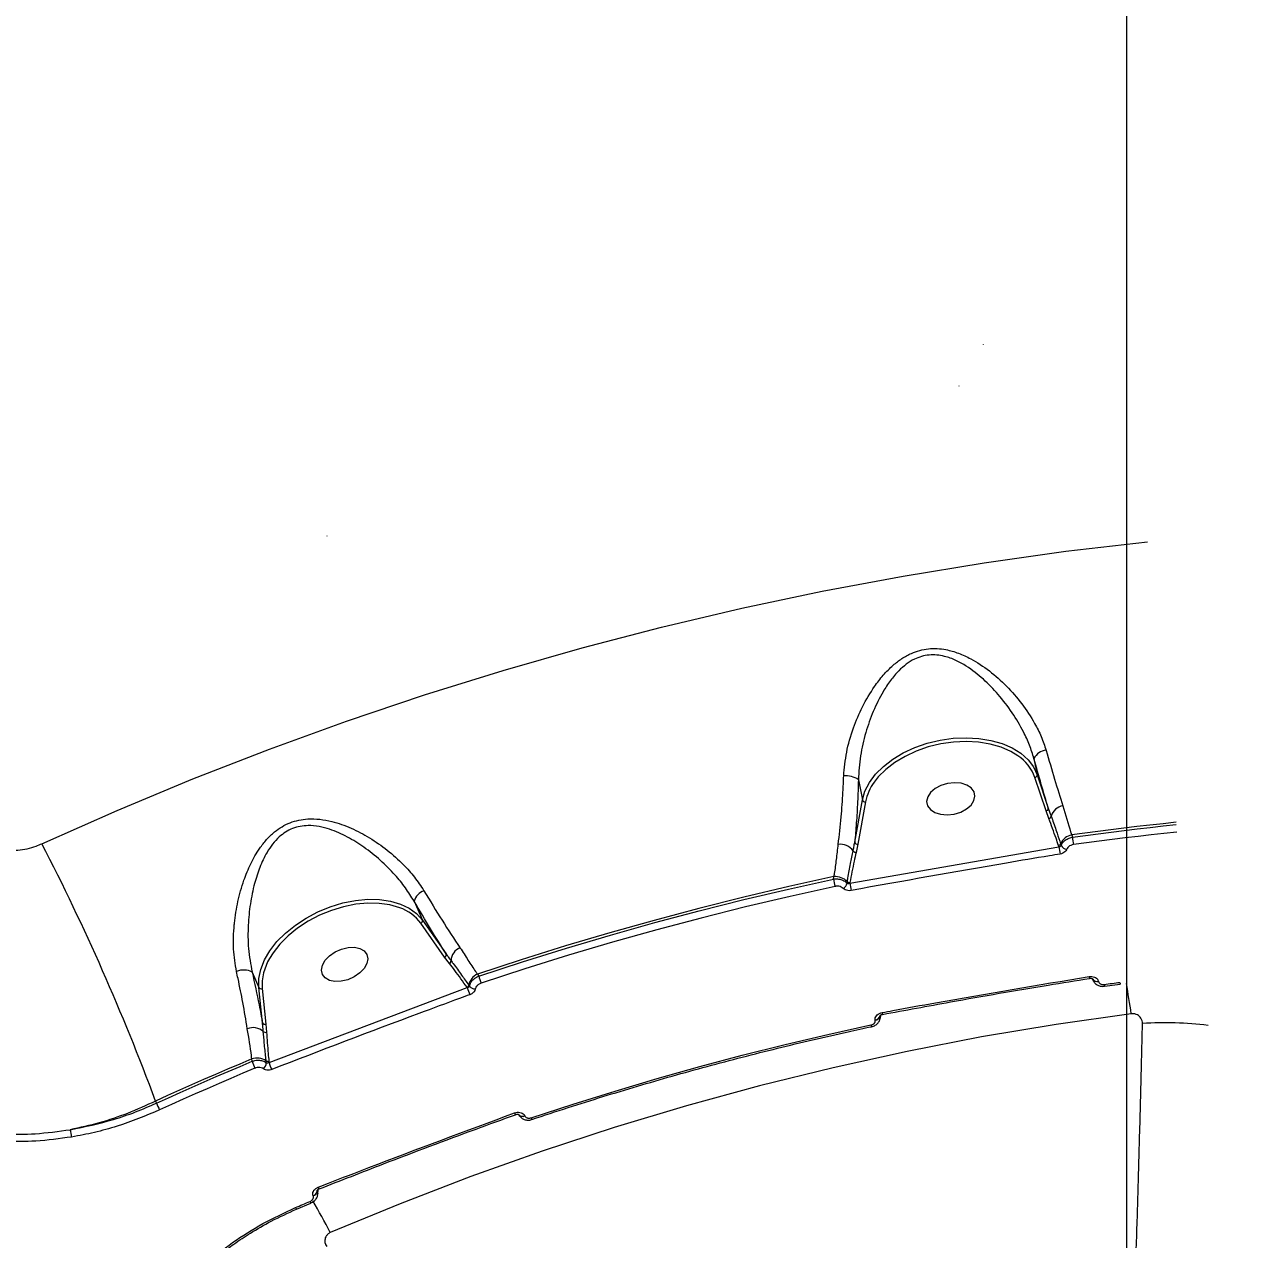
# Model space of a CAD drawing. Header units: millimetres. Extents: x -7151 to 6134, y -5040 to 5562.
# Drawn here: x -1173.9 to -948.5, y 118.3 to 341.8 of the extents above; entities that cross this region are included whole.
import ezdxf

# ---------------------------------------------------------------- set-up
doc = ezdxf.new("R2010")
doc.units = ezdxf.units.MM
for name, color, linetype in [('DIKOM_ОБЪЕКТ', 7, 'Continuous'), ('DIKOM_РАЗМЕР_ЗОНА', 7, 'Continuous'), ('DIKOM_РАЗМЕР_ОБЪЕКТА', 7, 'Continuous')]:
    doc.layers.add(name, color=color, linetype=linetype)
doc.styles.add('style1', font='arial.ttf', dxfattribs={"width": 0.8})
doc.dimstyles.new('1-50', dxfattribs={"dimtxt": 300, "dimasz": 200, "dimexe": 100, "dimexo": 0, "dimgap": 100, "dimtad": 1, "dimtxsty": 'style1', "dimcen": 200, "dimclrd": 7, "dimclre": 7, "dimclrt": 7, "dimadec": 1, "dimazin": 2, "dimtfac": 1, "dimtmove": 0, "dimatfit": 2, "dimfxl": 0, "dimlwd": 25, "dimlwe": 18, "dimarcsym": 0})

# ---------------------------------------------------------------- blocks, each defined once
blk = doc.blocks.new('*D0')
at = {"layer": 'Defpoints', "color": 0, "transparency": 16777216}
for p in [(4133.55, 168.74), (-4567.47, -1241.13), (4133.55, -4153.12)]:
    blk.add_point(p, dxfattribs=at)
at = {"layer": 'DIKOM_РАЗМЕР_ОБЪЕКТА', "color": 7, "lineweight": 18, "transparency": 16777216}
for p, q in [((4133.55, 168.74), (4133.55, -4253.12)), ((-4567.47, -1241.13), (-4567.47, -4253.12))]:
    blk.add_line(p, q, dxfattribs=at)
at = {"layer": 'DIKOM_РАЗМЕР_ОБЪЕКТА', "color": 7, "lineweight": 25, "transparency": 16777216}
blk.add_line((-4367.47, -4153.12), (3933.55, -4153.12), dxfattribs=at)
at = {"layer": 'DIKOM_РАЗМЕР_ОБЪЕКТА', "color": 7, "transparency": 16777216}
for points in [[(-4367.47, -4119.79), (-4367.47, -4186.45), (-4567.47, -4153.12)], [(3933.55, -4119.79), (3933.55, -4186.45), (4133.55, -4153.12)]]:
    blk.add_solid(points, dxfattribs=at)
at = {"layer": 'DIKOM_РАЗМЕР_ОБЪЕКТА', "color": 7, "transparency": 16777216, "insert": (150.61, -3899.95), "char_height": 300, "attachment_point": 5, "style": 'style1'}
blk.add_mtext('8700', dxfattribs=at)
blk = doc.blocks.new('*D3')
at = {"layer": 'Defpoints', "color": 0, "transparency": 16777216}
for p in [(6133.55, 253.24), (-5802.46, -2467.19), (6133.55, -4939.78)]:
    blk.add_point(p, dxfattribs=at)
at = {"layer": 'DIKOM_РАЗМЕР_ЗОНА', "color": 7, "lineweight": 18, "transparency": 16777216}
for p, q in [((6133.55, 253.24), (6133.55, -5039.78)), ((-5802.46, -2467.19), (-5802.46, -5039.78))]:
    blk.add_line(p, q, dxfattribs=at)
at = {"layer": 'DIKOM_РАЗМЕР_ЗОНА', "color": 7, "lineweight": 25, "transparency": 16777216}
blk.add_line((-5602.46, -4939.78), (5933.55, -4939.78), dxfattribs=at)
at = {"layer": 'DIKOM_РАЗМЕР_ЗОНА', "color": 7, "transparency": 16777216}
for points in [[(-5602.46, -4906.44), (-5602.46, -4973.11), (-5802.46, -4939.78)], [(5933.55, -4906.44), (5933.55, -4973.11), (6133.55, -4939.78)]]:
    blk.add_solid(points, dxfattribs=at)
at = {"layer": 'DIKOM_РАЗМЕР_ЗОНА', "color": 7, "transparency": 16777216, "insert": (186.61, -4686.61), "char_height": 300, "attachment_point": 5, "style": 'style1'}
blk.add_mtext('11950', dxfattribs=at)

msp = doc.modelspace()

# ---------------------------------------------------------------- linework, layer by layer
at = {"layer": 'DIKOM_ОБЪЕКТ', "color": 7, "linetype": 'Continuous', "lineweight": 15}
for p, q in [((-971.095, 953.243), (-971.095, -846.757)), ((-997.377, 282.831), (-997.391, 282.913)), ((-1001.961, 275.328), (-1001.947, 275.245)), ((-1118.248, 247.74), (-1118.234, 247.657)), ((-988.126, 206.751), (-987.53, 203.77)), ((-985.893, 197.109), (-987.939, 203.271)), ((-987.53, 203.77), (-985.484, 197.609)), ((-1020.432, 202.858), (-1019.689, 199.139)), ((-1021.103, 191.343), (-1019.689, 199.139)), ((-1019.123, 198.78), (-1020.538, 190.984)), ((-985.381, 195.708), (-985.893, 197.109)), ((-981.178, 192.689), (-981.043, 192.281)), ((-1022.008, 183.832), (-983.531, 190.534)), ((-1020.538, 190.984), (-1020.853, 189.481)), ((-983.531, 190.534), (-983.606, 190.757)), ((-983.214, 191.077), (-983.109, 190.762)), ((-1025.005, 184.571), (-1024.927, 185.019)), ((-1021.993, 183.915), (-1022.008, 183.832)), ((-1102.196, 180.527), (-1100.663, 177.024)), ((-1096.57, 170.219), (-1100.946, 176.434)), ((-1100.663, 177.024), (-1096.287, 170.809)), ((-1095.688, 169.042), (-1096.57, 170.219)), ((-1131.994, 167.458), (-1130.766, 164.651)), ((-1090.542, 167.099), (-1090.292, 166.741)), ((-1130.086, 158.116), (-1130.766, 164.651)), ((-1128.886, 150.835), (-1092.403, 164.606)), ((-1092.403, 164.606), (-1092.449, 164.673)), ((-1092.145, 165.073), (-1091.996, 164.862)), ((-977.897, 166.317), (-977.896, 166.316)), ((-977.296, 166.177), (-977.314, 166.228)), ((-977.296, 166.177), (-977.31, 166.21)), ((-977.292, 166.157), (-977.296, 166.177)), ((-976.266, 165.783), (-976.262, 165.763)), ((-975.124, 164.868), (-972.241, 165.249)), ((-1130.136, 164.435), (-1129.456, 157.901)), ((-1129.456, 157.901), (-1129.342, 156.391)), ((-1017.333, 158.631), (-1017.337, 158.651)), ((-1016.455, 159.442), (-1016.463, 159.376)), ((-1016.463, 159.376), (-1016.459, 159.356)), ((-1016.459, 159.356), (-1016.44, 159.44)), ((-1016.453, 158.811), (-1016.33, 159.423)), ((-1015.997, 159.701), (-1015.996, 159.7)), ((-1018.021, 157.42), (-1018.02, 157.42)), ((-1132.007, 151.051), (-1132.053, 151.484)), ((-1128.911, 151.072), (-1128.886, 150.835)), ((-1149.746, 143.737), (-1149.577, 143.357)), ((-1083.546, 141.252), (-1083.543, 141.253)), ((-1082.979, 141.293), (-1082.764, 140.966)), ((-1082.901, 141.231), (-1082.921, 141.263)), ((-1082.901, 141.231), (-1082.915, 141.254)), ((-1082.893, 141.212), (-1082.901, 141.231)), ((-1081.837, 141.035), (-1081.829, 141.017)), ((-1080.501, 140.356), (-1080.499, 140.356)), ((-1120.763, 126.298), (-1120.772, 126.317)), ((-1120.034, 127.292), (-1120.031, 127.195)), ((-1120.031, 127.195), (-1120.022, 127.176)), ((-1120.022, 127.176), (-1120.012, 127.285)), ((-1119.903, 126.54), (-1119.842, 127.502)), ((-1119.664, 127.598), (-1119.662, 127.598)), ((-1123.833, 123.848), (-1121.162, 124.984))]:
    msp.add_line(p, q, dxfattribs=at)
at = {"layer": 'DIKOM_ОБЪЕКТ', "color": 7, "linetype": 'Continuous', "lineweight": 15, "flags": 128}
for points in [[(-1170.667, 191.086), (-1156.855, 197.207), (-1142.901, 203.008), (-1128.813, 208.485), (-1114.598, 213.636), (-1100.264, 218.457), (-1085.82, 222.946), (-1071.273, 227.1), (-1056.631, 230.918), (-1041.903, 234.396), (-1027.095, 237.534), (-1012.217, 240.329), (-997.276, 242.78), (-982.282, 244.885), (-967.241, 246.644)], [(-1019.689, 199.139), (-1019.222, 200.745), (-1018.41, 202.329), (-1017.272, 203.856), (-1015.831, 205.292), (-1014.121, 206.607), (-1012.178, 207.771), (-1010.046, 208.759), (-1007.769, 209.548), (-1005.399, 210.123), (-1002.987, 210.471), (-1000.587, 210.583), (-998.25, 210.457), (-996.028, 210.096), (-993.97, 209.509), (-992.12, 208.707), (-990.519, 207.708), (-989.203, 206.535), (-988.199, 205.212), (-987.53, 203.77)], [(-991.078, 207.264), (-992.389, 208.058), (-994.183, 208.836), (-996.179, 209.406), (-998.334, 209.755), (-1000.6, 209.877), (-1002.928, 209.769), (-1005.266, 209.432), (-1007.564, 208.874), (-1009.772, 208.108), (-1011.84, 207.15), (-1013.724, 206.022), (-1015.383, 204.747), (-1016.779, 203.354), (-1017.52, 202.415)], [(-1002.817, 196.532), (-1001.6, 196.901), (-1000.53, 197.469), (-999.694, 198.19), (-999.161, 199.004), (-998.972, 199.846), (-999.144, 200.649), (-999.662, 201.346), (-1000.485, 201.881), (-1001.545, 202.212), (-1002.758, 202.31), (-1004.024, 202.169), (-1005.241, 201.8), (-1006.311, 201.232), (-1007.147, 200.512), (-1007.681, 199.697), (-1007.869, 198.855), (-1007.698, 198.053), (-1007.179, 197.355), (-1006.357, 196.82), (-1005.296, 196.49), (-1004.083, 196.391), (-1002.817, 196.532)], [(-961.961, 195.023), (-964.367, 194.765), (-966.772, 194.497), (-969.176, 194.22), (-971.579, 193.933), (-973.98, 193.637), (-976.381, 193.33), (-978.78, 193.015), (-981.178, 192.689)], [(-981.043, 192.281), (-978.662, 192.603), (-976.279, 192.917), (-973.895, 193.221), (-971.51, 193.515), (-969.124, 193.8), (-966.736, 194.075), (-964.348, 194.341), (-961.958, 194.598)], [(-961.817, 193.228), (-964.201, 192.972), (-966.584, 192.707), (-968.966, 192.432), (-971.347, 192.148), (-973.727, 191.854), (-976.106, 191.551), (-978.483, 191.238), (-980.859, 190.916)], [(-1024.927, 185.019), (-1033.237, 183.185), (-1041.519, 181.233), (-1049.772, 179.165), (-1057.994, 176.982), (-1066.184, 174.683), (-1074.339, 172.269), (-1082.459, 169.741), (-1090.542, 167.099)], [(-1090.292, 166.741), (-1082.249, 169.368), (-1074.17, 171.882), (-1066.055, 174.283), (-1057.906, 176.57), (-1049.725, 178.743), (-1041.513, 180.801), (-1033.273, 182.744), (-1025.005, 184.571)], [(-1024.723, 183.224), (-1032.972, 181.4), (-1041.194, 179.462), (-1049.388, 177.408), (-1057.55, 175.24), (-1065.681, 172.958), (-1073.778, 170.563), (-1081.839, 168.054), (-1089.864, 165.433)], [(-1130.766, 164.651), (-1130.759, 166.278), (-1130.409, 167.97), (-1129.725, 169.69), (-1128.72, 171.4), (-1127.418, 173.062), (-1125.847, 174.641), (-1124.041, 176.102), (-1122.039, 177.413), (-1119.886, 178.544), (-1117.629, 179.472), (-1115.316, 180.176), (-1112.999, 180.641), (-1110.729, 180.855), (-1108.555, 180.816), (-1106.525, 180.523), (-1104.683, 179.983), (-1103.069, 179.208), (-1101.719, 178.214), (-1100.663, 177.024)], [(-1104.838, 179.3), (-1104.844, 179.303), (-1106.63, 179.826), (-1108.599, 180.11), (-1110.707, 180.149), (-1112.909, 179.94), (-1115.155, 179.49), (-1117.397, 178.808), (-1119.586, 177.908), (-1121.674, 176.81), (-1123.615, 175.54), (-1125.367, 174.123), (-1126.89, 172.592), (-1128.153, 170.979), (-1128.789, 169.961)], [(-1114.362, 166.068), (-1115.579, 165.772), (-1116.747, 165.729), (-1117.77, 165.942), (-1118.567, 166.393), (-1119.071, 167.046), (-1119.243, 167.848), (-1119.068, 168.735), (-1118.561, 169.633), (-1117.762, 170.471), (-1116.737, 171.181), (-1115.568, 171.705), (-1114.351, 172.001), (-1113.183, 172.044), (-1112.159, 171.831), (-1111.363, 171.38), (-1110.859, 170.727), (-1110.687, 169.925), (-1110.862, 169.039), (-1111.369, 168.14), (-1112.168, 167.302), (-1113.193, 166.592), (-1114.362, 166.068)], [(-975.185, 165.191), (-974.825, 165.239), (-974.464, 165.287), (-974.103, 165.335), (-973.742, 165.383), (-973.382, 165.431), (-973.021, 165.478), (-972.66, 165.525), (-972.299, 165.572)], [(-972.239, 165.251), (-972.24, 165.249), (-972.241, 165.249)], [(-970.207, 159.803), (-984.015, 157.838), (-997.769, 155.528), (-1011.458, 152.875), (-1025.074, 149.88), (-1038.608, 146.546), (-1052.053, 142.874), (-1065.398, 138.867), (-1078.635, 134.528), (-1091.757, 129.859), (-1104.753, 124.863), (-1117.617, 119.544)], [(-1080.644, 140.659), (-1072.942, 143.178), (-1065.205, 145.589), (-1057.433, 147.89), (-1049.628, 150.082), (-1041.793, 152.162), (-1033.927, 154.132), (-1026.034, 155.99), (-1018.115, 157.736)], [(-1132.053, 151.484), (-1134.279, 150.546), (-1136.5, 149.6), (-1138.718, 148.645), (-1140.932, 147.681), (-1143.141, 146.708), (-1145.347, 145.727), (-1147.548, 144.736), (-1149.746, 143.737)], [(-1149.577, 143.357), (-1147.395, 144.349), (-1145.209, 145.332), (-1143.018, 146.307), (-1140.824, 147.273), (-1138.625, 148.231), (-1136.423, 149.18), (-1134.217, 150.12), (-1132.007, 151.051)], [(-1131.486, 149.778), (-1133.691, 148.849), (-1135.892, 147.911), (-1138.09, 146.965), (-1140.283, 146.009), (-1142.473, 145.045), (-1144.658, 144.073), (-1146.84, 143.091), (-1149.017, 142.101)], [(-1124.013, 124.137), (-1123.68, 124.28), (-1123.346, 124.423), (-1123.012, 124.565), (-1122.678, 124.707), (-1122.343, 124.849), (-1122.009, 124.991), (-1121.675, 125.133), (-1121.34, 125.274)]]:
    msp.add_lwpolyline(points, dxfattribs=at)
at = {"layer": 'DIKOM_ОБЪЕКТ', "color": 7, "linetype": 'Continuous', "lineweight": 15}
for centre, radius, start, end in [((-985.68, 205.537), 2.731, 94.4744, 153.61324), ((-995.677, 200.418), 8.247, 20.23973, 56.11073), ((-1022.663, 199.742), 3.832, 54.39118, 96.9955), ((-988.01, 203.746), 0.48, 278.5245, 2.88384), ((-1010.005, 196.93), 9.304, 143.87621, 168.52894), ((-1019.18, 199.317), 0.54, 199.24822, 276.01929), ((-985.964, 197.585), 0.48, 278.51688, 2.85867), ((-985.487, 196.218), 0.521, 281.72302, 352.80591), ((-982.422, 195.42), 2.652, 98.29965, 163.95555), ((-980.649, 189.93), 2.809, 100.84776, 155.91161), ((-947.785, 196.072), 33.474, 186.50313, 188.86021), ((-1562.786, -10.466), 440.886, 20.4725, 27.20355), ((-1023.842, 187.865), 3.11, 38.18135, 95.38623), ((-1020.883, 190.062), 0.582, 208.09191, 273.00688), ((-1020.594, 191.52), 0.539, 199.22053, 276.02515), ((-983.725, 191.303), 0.558, 282.29324, 336.18254), ((-963.911, 192.962), 19.77, 187.05503, 191.05535), ((-981.92, 191.356), 1.329, 206.53518, 261.81022), ((-1024.686, 181.911), 3.118, 44.65004, 94.42917), ((-1003.333, 188.404), 22.009, 190.03053, 193.61493), ((-1024.019, 184.168), 1.539, 301.37523, 347.58705), ((-1022.024, 184.536), 0.621, 224.27837, 272.82749), ((-976.131, 191.503), 46.514, 189.49227, 191.19203), ((-1099.337, 179.647), 2.99, 110.83666, 162.88806), ((-1107.57, 171.516), 8.25, 36.59065, 70.65745), ((-1101.143, 176.891), 0.498, 293.29955, 15.52866), ((-1092.635, 169.422), 2.761, 113.68201, 176.73249), ((-1120.587, 165.033), 9.568, 149.00105, 183.58447), ((-1096.766, 170.676), 0.498, 293.2506, 15.54054), ((-1095.927, 169.524), 0.538, 296.36197, 5.87697), ((-1133.55, 164.511), 3.333, 62.17233, 113.28585), ((-1089.303, 164.472), 2.905, 115.2465, 168.06587), ((-1130.321, 164.923), 0.522, 211.4893, 290.68278), ((-1092.711, 165.188), 0.578, 296.88943, 348.47384), ((-1081.898, 167.62), 10.929, 196.0069, 203.23977), ((-1090.943, 165.723), 1.361, 219.28526, 270.74357), ((-1076.186, 170.631), 14.632, 195.41797, 200.80748), ((-976.88, 166.753), 1.107, 185.88566, 203.19832), ((-976.515, 166.674), 0.925, 212.4722, 285.65924), ((-976.512, 166.654), 0.925, 212.46811, 285.65827), ((-973.046, 165.427), 2.152, 186.31345, 195.05252), ((-969.762, 165.867), 2.555, 186.62496, 193.98334), ((-1378.481, 96.555), 413.144, 8.80603, 9.58921), ((-1129.641, 158.389), 0.522, 211.53013, 290.65526), ((-1017.425, 159.646), 0.999, 275.0382, 344.3032), ((-1017.42, 159.626), 0.998, 275.03079, 344.32945), ((-1013.224, 160.486), 2.882, 189.19267, 195.80871), ((-963.965, 92.285), 65.847, 83.1256, 93.6421), ((-1131.837, 154.28), 2.967, 50.22868, 110.70114), ((-1129.513, 156.928), 0.563, 220.70659, 287.679), ((-1016.664, 157.995), 1.474, 190.1336, 202.9737), ((-1131.081, 148.644), 3.001, 56.45824, 108.90301), ((-1120.656, 154.954), 12.004, 198.97792, 205.54517), ((-1129.09, 151.643), 0.598, 236.23233, 287.47454), ((-1130.908, 150.826), 1.52, 310.58327, 359.44233), ((-1113.649, 155.914), 16.061, 198.43358, 203.35273), ((-1139.099, 147.278), 11.188, 200.5187, 207.56342), ((-1083.04, 141.731), 0.697, 194.96879, 223.4377), ((-1082.242, 141.825), 0.888, 222.03257, 297.14378), ((-1082.234, 141.806), 0.887, 222.01979, 297.15112), ((-1079.642, 140.947), 1.042, 196.05762, 214.54229), ((-1171.254, 136.676), 6.059, 4.18253, 17.23142), ((-1121.064, 127.315), 1.04, 286.31805, 353.3576), ((-1121.056, 127.297), 1.04, 286.31983, 353.3587), ((-1118.834, 128.216), 1.035, 197.71464, 216.6882), ((-1120.597, 125.53), 0.786, 198.97882, 223.99965), ((-1238.86, 56.753), 136.538, 27.37928, 30.17045)]:
    msp.add_arc(centre, radius, start, end, dxfattribs=at)
for points, knots in [([(-1140.851, 23.458), (-1142.387, 25.374), (-1146.527, 30.535), (-1153.685, 39.741), (-1162.414, 51.275), (-1171.679, 63.833), (-1181.463, 77.395), (-1191.744, 91.944), (-1202.296, 107.157), (-1213.077, 122.967), (-1224.039, 139.295), (-1235.362, 156.406), (-1247.022, 174.274), (-1258.983, 192.855), (-1270.985, 211.738), (-1282.983, 230.852), (-1294.938, 250.122), (-1307.044, 269.861), (-1319.264, 290.02), (-1331.558, 310.537), (-1343.513, 330.722), (-1355.096, 350.502), (-1366.285, 369.821), (-1377.403, 389.233), (-1388.41, 408.677), (-1399.266, 428.092), (-1409.88, 447.312), (-1420.213, 466.273), (-1430.232, 484.917), (-1439.965, 503.298), (-1449.364, 521.34), (-1458.389, 538.97), (-1466.841, 555.801), (-1474.703, 571.793), (-1481.975, 586.928), (-1488.774, 601.449), (-1495.058, 615.285), (-1500.778, 628.347), (-1505.556, 639.703), (-1508.188, 646.339), (-1509.353, 649.274)], [0, 0, 0, 0, 0.0156514, 0.0421673, 0.0687038, 0.0952198, 0.1225059, 0.1498143, 0.1771006, 0.2036164, 0.2301527, 0.2566689, 0.2839551, 0.3112633, 0.3385495, 0.3650656, 0.391602, 0.4181179, 0.4454042, 0.4727126, 0.4999987, 0.52556, 0.5511395, 0.5767008, 0.6029495, 0.6292179, 0.6554665, 0.6819828, 0.7085191, 0.7350351, 0.7623214, 0.7896298, 0.8169162, 0.8434321, 0.8699688, 0.8964848, 0.9237707, 0.9510796, 0.9783656, 1, 1, 1, 1]), ([(-1023.13, 203.546), (-1022.996, 204.995), (-1022.724, 207.95), (-1021.457, 212.263), (-1019.726, 216.345), (-1017.831, 219.577), (-1015.886, 222.106), (-1014.202, 223.825), (-1012.45, 225.177), (-1010.339, 226.354), (-1007.561, 227.115), (-1004.563, 226.933), (-1001.962, 226.17), (-999.241, 224.911), (-996.238, 222.911), (-993.096, 220.101), (-990.272, 216.851), (-988.189, 213.685), (-986.727, 210.783), (-986.172, 209.105), (-985.893, 208.259)], [0, 0, 0, 0, 0.0741132, 0.151036, 0.2205986, 0.2917265, 0.3343333, 0.3775455, 0.4100561, 0.4432599, 0.4962498, 0.5490829, 0.5885349, 0.628978, 0.6961122, 0.765006, 0.8354331, 0.9076268, 0.9534361, 1, 1, 1, 1]), ([(-988.126, 206.751), (-988.381, 207.571), (-988.895, 209.225), (-990.208, 212.072), (-992.085, 215.25), (-994.583, 218.508), (-997.397, 221.41), (-1000.037, 223.487), (-1002.482, 224.853), (-1004.757, 225.698), (-1007.428, 225.974), (-1009.859, 225.261), (-1011.663, 224.125), (-1013.154, 222.804), (-1014.58, 221.105), (-1016.199, 218.626), (-1017.768, 215.434), (-1019.156, 211.468), (-1020.166, 207.222), (-1020.342, 204.326), (-1020.432, 202.858)], [0, 0, 0, 0, 0.04687852, 0.09448952, 0.16678866, 0.24076921, 0.30868297, 0.37802368, 0.41634437, 0.45554544, 0.50491572, 0.55403133, 0.58490907, 0.61673816, 0.65891182, 0.70180154, 0.77271284, 0.84507581, 0.92141056, 1, 1, 1, 1]), ([(-985.893, 208.259), (-985.368, 206.46), (-984.306, 202.821), (-983.309, 199.649), (-982.805, 198.044)], [0, 0, 0, 0, 0.4942457, 1, 1, 1, 1]), ([(-985.484, 197.609), (-985.91, 199.039), (-986.768, 201.923), (-987.671, 205.133), (-988.126, 206.751)], [0, 0, 0, 0, 0.4960539, 1, 1, 1, 1]), ([(-1024.134, 190.962), (-1023.944, 192.621), (-1023.596, 195.658), (-1023.291, 199.968), (-1023.175, 202.549), (-1023.13, 203.546)], [0, 0, 0, 0, 0.4251233, 0.7780816, 1, 1, 1, 1]), ([(-1020.432, 202.858), (-1020.476, 201.499), (-1020.565, 198.769), (-1020.791, 194.91), (-1021.001, 192.515), (-1021.103, 191.343)], [0, 0, 0, 0, 0.33575248, 0.67475409, 1, 1, 1, 1]), ([(-985.484, 197.609), (-985.413, 197.396), (-985.25, 196.907), (-985.071, 196.425), (-984.971, 196.153)], [0, 0, 0, 0, 0.435335, 1, 1, 1, 1]), ([(-984.971, 196.153), (-984.893, 195.944), (-984.507, 194.897), (-983.921, 193.194), (-983.431, 191.727), (-983.214, 191.077)], [0, 0, 0, 0, 0.1222911, 0.6114338, 1, 1, 1, 1]), ([(-982.805, 198.044), (-982.327, 196.377), (-981.785, 194.488), (-981.242, 192.879), (-981.178, 192.689)], [0, 0, 0, 0, 0.8821305, 1, 1, 1, 1]), ([(-1134.868, 167.572), (-1135.089, 168.931), (-1135.541, 171.704), (-1135.415, 174.767), (-1135.126, 177.689), (-1134.673, 180.466), (-1133.648, 184.124), (-1132.299, 187.423), (-1130.876, 189.926), (-1129.361, 191.876), (-1127.595, 193.597), (-1125.071, 195.119), (-1122.127, 195.719), (-1119.52, 195.622), (-1116.826, 195.114), (-1113.728, 194.005), (-1110.317, 192.2), (-1107.066, 189.935), (-1104.317, 187.467), (-1102.053, 184.952), (-1100.955, 183.283), (-1100.401, 182.442)], [0, 0, 0, 0, 0.0713176, 0.1455322, 0.1511408, 0.2166818, 0.2835485, 0.3372058, 0.3918207, 0.4251645, 0.4591131, 0.5134555, 0.5679391, 0.6040747, 0.6411265, 0.7022457, 0.7649113, 0.8302387, 0.8968694, 0.9479893, 1, 1, 1, 1]), ([(-1102.196, 180.527), (-1102.709, 181.351), (-1103.743, 183.013), (-1105.826, 185.534), (-1108.367, 188.075), (-1111.311, 190.423), (-1114.43, 192.376), (-1117.208, 193.627), (-1119.669, 194.28), (-1121.979, 194.516), (-1124.624, 194.06), (-1126.798, 192.644), (-1128.265, 191.024), (-1129.505, 189.16), (-1130.638, 186.736), (-1131.658, 183.563), (-1132.391, 180.002), (-1132.785, 175.976), (-1132.782, 171.701), (-1132.26, 168.888), (-1131.994, 167.458)], [0, 0, 0, 0, 0.0524362, 0.1057387, 0.1726991, 0.2408613, 0.3023202, 0.3650144, 0.3998073, 0.4354565, 0.4861088, 0.5366945, 0.5686826, 0.6014845, 0.6550913, 0.7097856, 0.7768987, 0.8451731, 0.9213053, 1, 1, 1, 1]), ([(-983.606, 190.757), (-983.753, 191.196), (-984.311, 192.856), (-984.928, 194.5), (-985.381, 195.708)], [0, 0, 0, 0, 0.2646726, 1, 1, 1, 1]), ([(-1183.226, 193.186), (-1182.607, 192.486), (-1181.349, 191.062), (-1178.394, 189.962), (-1175.086, 189.77), (-1172.434, 190.334), (-1171.023, 190.935), (-1170.667, 191.086)], [0, 0, 0, 0, 0.218701, 0.4447883, 0.6794167, 0.9191988, 1, 1, 1, 1]), ([(-983.109, 190.762), (-983.074, 190.842), (-982.945, 191.139), (-982.556, 191.607), (-981.87, 192.071), (-981.318, 192.211), (-981.043, 192.281)], [0, 0, 0, 0, 0.1106229, 0.406335, 0.7035397, 1, 1, 1, 1]), ([(-1024.927, 185.019), (-1024.89, 185.217), (-1024.7, 186.219), (-1024.454, 188.136), (-1024.241, 190.018), (-1024.134, 190.962)], [0, 0, 0, 0, 0.1088807, 0.5528157, 1, 1, 1, 1]), ([(-1022.468, 184.102), (-1022.428, 184.322), (-1022.229, 185.42), (-1021.891, 187.303), (-1021.554, 188.999), (-1021.397, 189.788)], [0, 0, 0, 0, 0.1178617, 0.5894485, 1, 1, 1, 1]), ([(-1020.853, 189.481), (-1020.975, 188.94), (-1021.394, 187.084), (-1021.745, 185.23), (-1021.993, 183.915)], [0, 0, 0, 0, 0.2911445, 1, 1, 1, 1]), ([(-1021.397, 189.788), (-1021.35, 190.015), (-1021.244, 190.532), (-1021.154, 191.052), (-1021.103, 191.343)], [0, 0, 0, 0, 0.4403655, 1, 1, 1, 1]), ([(-983.531, 190.534), (-983.473, 190.538), (-983.358, 190.546), (-983.215, 190.617), (-983.139, 190.697), (-983.114, 190.75), (-983.109, 190.762)], [0, 0, 0, 0, 0.3133893, 0.6194958, 0.9171631, 1, 1, 1, 1]), ([(-982.109, 190.04), (-982.125, 190.004), (-982.195, 189.838), (-982.411, 189.569), (-982.817, 189.292), (-983.148, 189.211), (-983.314, 189.171)], [0, 0, 0, 0, 0.0855409, 0.3893559, 0.6947753, 1, 1, 1, 1]), ([(-980.859, 190.916), (-981.026, 190.88), (-981.36, 190.807), (-981.775, 190.54), (-982.011, 190.265), (-982.088, 190.088), (-982.109, 190.04)], [0, 0, 0, 0, 0.29686432, 0.5940497, 0.88947374, 1, 1, 1, 1]), ([(-983.314, 189.171), (-983.971, 189.063), (-987.258, 188.522), (-1000.086, 186.382), (-1012.235, 184.192), (-1021.76, 182.475)], [0, 0, 0, 0, 0.0512232, 0.2561275, 1, 1, 1, 1]), ([(-1025.005, 184.571), (-1024.904, 184.584), (-1024.526, 184.631), (-1023.861, 184.578), (-1023.078, 184.317), (-1022.704, 183.998), (-1022.516, 183.838)], [0, 0, 0, 0, 0.10919126, 0.40787716, 0.70310415, 1, 1, 1, 1]), ([(-1023.218, 182.855), (-1023.331, 182.947), (-1023.558, 183.132), (-1024.031, 183.267), (-1024.433, 183.277), (-1024.662, 183.235), (-1024.723, 183.224)], [0, 0, 0, 0, 0.2955186, 0.5903431, 0.8900984, 1, 1, 1, 1]), ([(-1021.76, 182.475), (-1021.805, 182.467), (-1022.017, 182.433), (-1022.402, 182.442), (-1022.877, 182.576), (-1023.104, 182.762), (-1023.218, 182.855)], [0, 0, 0, 0, 0.0810661, 0.3908738, 0.6951708, 1, 1, 1, 1]), ([(-1022.516, 183.838), (-1022.508, 183.881), (-1022.492, 183.969), (-1022.476, 184.057), (-1022.468, 184.102)], [0, 0, 0, 0, 0.4879163, 1, 1, 1, 1]), ([(-1022.516, 183.838), (-1022.476, 183.814), (-1022.394, 183.764), (-1022.229, 183.761), (-1022.097, 183.793), (-1022.024, 183.825), (-1022.008, 183.832)], [0, 0, 0, 0, 0.2864634, 0.59006, 0.9136831, 1, 1, 1, 1]), ([(-1096.287, 170.809), (-1097.228, 172.307), (-1099.129, 175.334), (-1101.166, 178.784), (-1102.196, 180.527)], [0, 0, 0, 0, 0.4947738, 1, 1, 1, 1]), ([(-1100.401, 182.442), (-1099.269, 180.592), (-1096.971, 176.837), (-1094.809, 173.524), (-1093.75, 171.959), (-1093.744, 171.95)], [0, 0, 0, 0, 0.491397, 0.9970615, 1, 1, 1, 1]), ([(-1093.744, 171.95), (-1093.245, 171.178), (-1092.242, 169.629), (-1091.23, 168.055), (-1090.654, 167.256), (-1090.542, 167.099)], [0, 0, 0, 0, 0.4438787, 0.8911243, 1, 1, 1, 1]), ([(-1096.287, 170.809), (-1096.158, 170.626), (-1095.867, 170.211), (-1095.562, 169.806), (-1095.392, 169.579)], [0, 0, 0, 0, 0.4403243, 1, 1, 1, 1]), ([(-1095.392, 169.579), (-1095.258, 169.401), (-1094.589, 168.51), (-1093.504, 166.997), (-1092.576, 165.684), (-1092.145, 165.073)], [0, 0, 0, 0, 0.1178863, 0.5894748, 1, 1, 1, 1]), ([(-1132.886, 157.055), (-1133.143, 158.635), (-1133.619, 161.553), (-1134.351, 165.192), (-1134.774, 167.14), (-1134.868, 167.572)], [0, 0, 0, 0, 0.478686, 0.8843604, 1, 1, 1, 1]), ([(-1131.994, 167.458), (-1131.541, 165.411), (-1130.822, 162.161), (-1130.285, 159.209), (-1130.086, 158.116)], [0, 0, 0, 0, 0.6298921, 1, 1, 1, 1]), ([(-1092.449, 164.673), (-1093.196, 165.716), (-1094.249, 167.187), (-1095.364, 168.624), (-1095.688, 169.042)], [0, 0, 0, 0, 0.7088265, 1, 1, 1, 1]), ([(-1092.403, 164.606), (-1092.341, 164.617), (-1092.219, 164.637), (-1092.078, 164.721), (-1092.015, 164.805), (-1091.998, 164.855), (-1091.996, 164.862)], [0, 0, 0, 0, 0.33424, 0.6548689, 0.9517762, 1, 1, 1, 1]), ([(-1091.996, 164.862), (-1091.983, 164.924), (-1091.92, 165.221), (-1091.652, 165.748), (-1091.071, 166.358), (-1090.551, 166.613), (-1090.292, 166.741)], [0, 0, 0, 0, 0.0814246, 0.3858248, 0.6937515, 1, 1, 1, 1]), ([(-1089.864, 165.433), (-1090.025, 165.365), (-1090.347, 165.228), (-1090.709, 164.882), (-1090.877, 164.575), (-1090.917, 164.4), (-1090.925, 164.363)], [0, 0, 0, 0, 0.3077555, 0.6158132, 0.9190628, 1, 1, 1, 1]), ([(-1016.069, 160.025), (-1015.414, 160.147), (-1012.137, 160.753), (-999.455, 163.064), (-987.404, 165.071), (-977.981, 166.639)], [0, 0, 0, 0, 0.051707, 0.2585544, 1, 1, 1, 1]), ([(-1015.993, 159.676), (-1011.823, 160.449), (-1001.675, 162.33), (-988.971, 164.524), (-980.433, 165.885), (-977.893, 166.289)], [0, 0, 0, 0, 0.328885, 0.8003681, 1, 1, 1, 1]), ([(-977.981, 166.639), (-977.808, 166.654), (-977.462, 166.685), (-976.971, 166.565), (-976.577, 166.336), (-976.343, 166.056), (-976.287, 165.859), (-976.266, 165.783)], [0, 0, 0, 0, 0.2182628, 0.4367348, 0.6529357, 0.8657353, 1, 1, 1, 1]), ([(-977.894, 166.313), (-977.878, 166.317), (-977.796, 166.335), (-977.642, 166.332), (-977.466, 166.3), (-977.347, 166.248), (-977.302, 166.21), (-977.304, 166.212), (-977.305, 166.213)], [0, 0, 0, 0, 0.0525209, 0.2601375, 0.4624358, 0.6638601, 0.8677887, 1, 1, 1, 1]), ([(-977.387, 166.251), (-977.368, 166.212), (-977.305, 166.086), (-977.233, 165.928), (-977.183, 165.818)], [0, 0, 0, 0, 0.304253, 1, 1, 1, 1]), ([(-977.149, 165.835), (-977.198, 165.913), (-977.262, 166.016), (-977.287, 166.131), (-977.292, 166.157)], [0, 0, 0, 0, 0.7685499, 1, 1, 1, 1]), ([(-977.165, 165.872), (-977.138, 165.798), (-977.043, 165.535), (-976.661, 165.192), (-976.088, 164.912), (-975.537, 164.808), (-975.22, 164.875), (-975.129, 164.895)], [0, 0, 0, 0, 0.09824333, 0.35039633, 0.61159235, 0.88907392, 1, 1, 1, 1]), ([(-976.262, 165.763), (-976.259, 165.751), (-976.24, 165.658), (-976.155, 165.494), (-975.972, 165.336), (-975.737, 165.226), (-975.48, 165.168), (-975.277, 165.184), (-975.185, 165.191)], [0, 0, 0, 0, 0.0339827, 0.2522032, 0.4706223, 0.5980329, 0.8193542, 1, 1, 1, 1]), ([(-1091.94, 163.308), (-1092.564, 163.079), (-1095.685, 161.934), (-1107.862, 157.436), (-1119.371, 153.014), (-1128.394, 149.548)], [0, 0, 0, 0, 0.0512284, 0.2561294, 1, 1, 1, 1]), ([(-1090.925, 164.363), (-1090.93, 164.34), (-1090.965, 164.178), (-1091.114, 163.881), (-1091.463, 163.526), (-1091.781, 163.38), (-1091.94, 163.308)], [0, 0, 0, 0, 0.0524178, 0.3650474, 0.6827028, 1, 1, 1, 1]), ([(-1129.94, 156.56), (-1129.957, 156.786), (-1129.997, 157.306), (-1130.054, 157.824), (-1130.086, 158.116)], [0, 0, 0, 0, 0.4353222, 1, 1, 1, 1]), ([(-1018.115, 157.736), (-1018.113, 157.736), (-1018.004, 157.76), (-1017.795, 157.833), (-1017.573, 157.987), (-1017.409, 158.178), (-1017.311, 158.391), (-1017.326, 158.554), (-1017.333, 158.631)], [0, 0, 0, 0, 0.0043569, 0.2198771, 0.4356371, 0.5682252, 0.7939303, 1, 1, 1, 1]), ([(-1018.023, 157.43), (-1017.783, 157.499), (-1017.312, 157.635), (-1016.801, 158.104), (-1016.519, 158.53), (-1016.495, 158.789), (-1016.49, 158.84)], [0, 0, 0, 0, 0.3265725, 0.6393798, 0.9292963, 1, 1, 1, 1]), ([(-1017.337, 158.651), (-1017.347, 158.729), (-1017.371, 158.931), (-1017.262, 159.271), (-1016.984, 159.617), (-1016.571, 159.894), (-1016.237, 159.982), (-1016.069, 160.025)], [0, 0, 0, 0, 0.1342495, 0.3469797, 0.5632191, 0.7816998, 1, 1, 1, 1]), ([(-1016.459, 159.356), (-1016.43, 159.188), (-1016.399, 159.004), (-1016.475, 158.835), (-1016.482, 158.822)], [0, 0, 0, 0, 0.91867552, 1, 1, 1, 1]), ([(-1016.465, 159.462), (-1016.466, 159.459), (-1016.476, 159.427), (-1016.469, 159.4), (-1016.463, 159.376)], [0, 0, 0, 0, 0.110985, 1, 1, 1, 1]), ([(-1016.471, 159.445), (-1016.471, 159.444), (-1016.472, 159.429), (-1016.462, 159.466), (-1016.39, 159.536), (-1016.259, 159.621), (-1016.084, 159.686), (-1015.945, 159.711), (-1015.873, 159.716), (-1015.865, 159.716)], [0, 0, 0, 0, 0.0182466, 0.2345376, 0.4128327, 0.6005477, 0.7881534, 0.9754492, 1, 1, 1, 1]), ([(-971.852, 63.876), (-971.81, 63.935), (-971.721, 64.061), (-971.534, 65.769), (-971.312, 68.584), (-971.057, 72.629), (-970.773, 77.892), (-970.465, 84.393), (-970.146, 91.936), (-969.82, 100.443), (-969.492, 109.819), (-969.158, 120.258), (-968.82, 131.788), (-968.481, 144.315), (-968.259, 153.438), (-968.148, 157.998)], [0, 0, 0, 0, 0.06870201, 0.14591386, 0.22318705, 0.30039956, 0.37986295, 0.45939014, 0.53885472, 0.61466977, 0.69054141, 0.76635803, 0.84421814, 0.92213807, 1, 1, 1, 1]), ([(-968.148, 157.998), (-968.158, 158.167), (-968.178, 158.516), (-968.394, 158.97), (-968.714, 159.33), (-969.09, 159.594), (-969.494, 159.755), (-969.884, 159.825), (-970.103, 159.81), (-970.207, 159.803)], [0, 0, 0, 0, 0.1943647, 0.4037059, 0.553926, 0.6910209, 0.8350966, 0.9219345, 1, 1, 1, 1]), ([(-1132.053, 151.484), (-1132.074, 151.685), (-1132.246, 153.395), (-1132.586, 155.34), (-1132.886, 157.055)], [0, 0, 0, 0, 0.1178656, 1, 1, 1, 1]), ([(-1129.422, 151.146), (-1129.445, 151.362), (-1129.557, 152.444), (-1129.744, 154.234), (-1129.879, 155.847), (-1129.94, 156.56)], [0, 0, 0, 0, 0.1223196, 0.6114084, 1, 1, 1, 1]), ([(-1129.342, 156.391), (-1129.254, 155.082), (-1129.135, 153.302), (-1128.958, 151.539), (-1128.911, 151.072)], [0, 0, 0, 0, 0.7352815, 1, 1, 1, 1]), ([(-1080.498, 140.356), (-1078.279, 141.09), (-1071.84, 143.221), (-1061.104, 146.524), (-1048.268, 150.164), (-1035.345, 153.496), (-1025.248, 155.861), (-1019.459, 157.109), (-1018.019, 157.42)], [0, 0, 0, 0, 0.1082675, 0.3141611, 0.5200614, 0.7259609, 0.9318577, 1, 1, 1, 1]), ([(-1165.211, 137.118), (-1167.415, 136.817), (-1171.477, 136.261), (-1177.358, 136.243), (-1182.785, 136.721), (-1188.03, 137.744), (-1193.024, 139.311), (-1197.718, 141.393), (-1202.071, 143.97), (-1206.006, 147.045), (-1209.536, 150.533), (-1211.471, 153.191), (-1212.437, 154.518)], [0, 0, 0, 0, 0.1166818, 0.2150859, 0.3137976, 0.4122031, 0.5100614, 0.6082267, 0.7060855, 0.8039531, 0.9021308, 1, 1, 1, 1]), ([(-1211.747, 155.455), (-1210.801, 154.157), (-1208.907, 151.556), (-1205.451, 148.146), (-1201.597, 145.139), (-1197.332, 142.621), (-1192.733, 140.589), (-1187.838, 139.06), (-1182.697, 138.064), (-1177.377, 137.601), (-1171.61, 137.625), (-1167.628, 138.174), (-1165.467, 138.471)], [0, 0, 0, 0, 0.0977743, 0.1958603, 0.2936346, 0.3914589, 0.4895951, 0.5874223, 0.6858975, 0.7846807, 0.8831561, 1, 1, 1, 1]), ([(-1132.007, 151.051), (-1131.898, 151.088), (-1131.527, 151.215), (-1130.849, 151.292), (-1130.03, 151.182), (-1129.602, 150.935), (-1129.388, 150.811)], [0, 0, 0, 0, 0.12092859, 0.41445546, 0.70698274, 1, 1, 1, 1]), ([(-1129.388, 150.811), (-1129.39, 150.839), (-1129.402, 150.951), (-1129.414, 151.062), (-1129.422, 151.146)], [0, 0, 0, 0, 0.2499774, 1, 1, 1, 1]), ([(-1129.919, 149.672), (-1130.047, 149.745), (-1130.304, 149.89), (-1130.794, 149.945), (-1131.199, 149.887), (-1131.421, 149.803), (-1131.486, 149.778)], [0, 0, 0, 0, 0.29275268, 0.58515739, 0.87881335, 1, 1, 1, 1]), ([(-1128.394, 149.548), (-1128.445, 149.529), (-1128.654, 149.454), (-1129.043, 149.398), (-1129.533, 149.453), (-1129.79, 149.599), (-1129.919, 149.672)], [0, 0, 0, 0, 0.0964519, 0.3986166, 0.6991805, 1, 1, 1, 1]), ([(-1129.388, 150.811), (-1129.345, 150.79), (-1129.258, 150.747), (-1129.097, 150.75), (-1128.97, 150.789), (-1128.902, 150.826), (-1128.886, 150.835)], [0, 0, 0, 0, 0.2929312, 0.5922538, 0.9004894, 1, 1, 1, 1]), ([(-1149.746, 143.737), (-1151.464, 142.952), (-1154.842, 141.407), (-1160.127, 139.643), (-1163.68, 138.863), (-1165.467, 138.471)], [0, 0, 0, 0, 0.3395327, 0.6677596, 1, 1, 1, 1]), ([(-1165.467, 138.471), (-1162.79, 139.025), (-1158.736, 139.864), (-1153.459, 141.679), (-1150.871, 142.797), (-1149.577, 143.357)], [0, 0, 0, 0, 0.4928165, 0.7463998, 1, 1, 1, 1]), ([(-1149.017, 142.101), (-1151.603, 141.031), (-1155.52, 139.41), (-1160.999, 137.916), (-1163.807, 137.384), (-1165.211, 137.118)], [0, 0, 0, 0, 0.4927525, 0.7463752, 1, 1, 1, 1]), ([(-1119.82, 127.902), (-1119.199, 128.144), (-1116.098, 129.355), (-1104.093, 134.007), (-1092.655, 138.241), (-1083.713, 141.551)], [0, 0, 0, 0, 0.0517118, 0.2585543, 1, 1, 1, 1]), ([(-1119.654, 127.575), (-1115.709, 129.118), (-1106.107, 132.872), (-1094.062, 137.413), (-1085.949, 140.352), (-1083.536, 141.227)], [0, 0, 0, 0, 0.3288744, 0.8003469, 1, 1, 1, 1]), ([(-1083.713, 141.551), (-1083.546, 141.599), (-1083.212, 141.693), (-1082.701, 141.668), (-1082.264, 141.518), (-1081.972, 141.288), (-1081.875, 141.106), (-1081.837, 141.035)], [0, 0, 0, 0, 0.218258, 0.4367858, 0.6530424, 0.8657206, 1, 1, 1, 1]), ([(-1083.541, 141.25), (-1083.525, 141.256), (-1083.45, 141.289), (-1083.297, 141.315), (-1083.114, 141.318), (-1082.977, 141.288), (-1082.911, 141.253), (-1082.91, 141.25), (-1082.909, 141.249)], [0, 0, 0, 0, 0.0507855, 0.2512144, 0.447599, 0.6412066, 0.8354089, 1, 1, 1, 1]), ([(-1082.736, 140.987), (-1082.781, 141.035), (-1082.845, 141.103), (-1082.882, 141.187), (-1082.893, 141.212)], [0, 0, 0, 0, 0.6996779, 1, 1, 1, 1]), ([(-1082.804, 141.097), (-1082.731, 140.974), (-1082.553, 140.677), (-1082.058, 140.372), (-1081.425, 140.215), (-1080.87, 140.223), (-1080.581, 140.346), (-1080.507, 140.378)], [0, 0, 0, 0, 0.1663966, 0.4024808, 0.649317, 0.9110695, 1, 1, 1, 1]), ([(-1081.829, 141.017), (-1081.823, 141.005), (-1081.784, 140.918), (-1081.665, 140.773), (-1081.45, 140.653), (-1081.195, 140.59), (-1080.929, 140.581), (-1080.732, 140.635), (-1080.644, 140.659)], [0, 0, 0, 0, 0.03396562, 0.25216464, 0.47046381, 0.5979655, 0.81929533, 1, 1, 1, 1]), ([(-1121.34, 125.274), (-1121.338, 125.275), (-1121.237, 125.318), (-1121.046, 125.429), (-1120.86, 125.622), (-1120.74, 125.84), (-1120.69, 126.067), (-1120.74, 126.224), (-1120.763, 126.298)], [0, 0, 0, 0, 0.0043051, 0.2197535, 0.4355775, 0.5681303, 0.7937531, 1, 1, 1, 1]), ([(-1121.167, 124.994), (-1120.943, 125.107), (-1120.508, 125.329), (-1120.104, 125.886), (-1119.913, 126.336), (-1119.936, 126.573), (-1119.939, 126.603)], [0, 0, 0, 0, 0.3388007, 0.6587878, 0.9562285, 1, 1, 1, 1]), ([(-1120.772, 126.317), (-1120.798, 126.391), (-1120.867, 126.585), (-1120.833, 126.938), (-1120.633, 127.329), (-1120.286, 127.678), (-1119.975, 127.827), (-1119.82, 127.902)], [0, 0, 0, 0, 0.1342452, 0.3469588, 0.5632653, 0.7817307, 1, 1, 1, 1]), ([(-1120.053, 127.289), (-1120.053, 127.289), (-1120.054, 127.29), (-1120.01, 127.368), (-1119.903, 127.469), (-1119.776, 127.553), (-1119.688, 127.584), (-1119.66, 127.594)], [0, 0, 0, 0, 0.209693, 0.4349947, 0.6720254, 0.8969386, 1, 1, 1, 1]), ([(-1120.05, 127.299), (-1120.051, 127.289), (-1120.056, 127.249), (-1120.041, 127.218), (-1120.031, 127.195)], [0, 0, 0, 0, 0.2670728, 1, 1, 1, 1]), ([(-1120.022, 127.176), (-1119.963, 127.016), (-1119.887, 126.81), (-1119.939, 126.596), (-1119.951, 126.547)], [0, 0, 0, 0, 0.7739534, 1, 1, 1, 1]), ([(-1153.85, 70.574), (-1154.477, 71.95), (-1155.73, 74.701), (-1156.617, 79.32), (-1156.744, 84.194), (-1156.034, 89.265), (-1154.504, 94.421), (-1152.17, 99.553), (-1149.067, 104.556), (-1145.234, 109.328), (-1140.742, 113.766), (-1135.657, 117.769), (-1130.088, 121.318), (-1126.039, 123.197), (-1124.013, 124.137)], [0, 0, 0, 0, 0.0836171, 0.1671656, 0.250418, 0.3338516, 0.4173023, 0.5004859, 0.5837378, 0.6671397, 0.7504574, 0.8333971, 0.9166284, 1, 1, 1, 1]), ([(-1124.013, 124.137), (-1123.978, 124.07), (-1123.908, 123.935), (-1123.849, 123.845), (-1123.841, 123.857), (-1123.839, 123.861)], [0, 0, 0, 0, 0.3999253, 0.7997922, 1, 1, 1, 1]), ([(-1155.882, 84.136), (-1155.843, 85.038), (-1155.759, 86.963), (-1155.224, 89.823), (-1154.525, 92.453), (-1153.749, 94.689), (-1152.532, 97.653), (-1150.549, 101.47), (-1147.431, 106.042), (-1143.762, 110.312), (-1140.409, 113.474), (-1137.566, 115.798), (-1135.188, 117.573), (-1132.135, 119.594), (-1128.322, 121.805), (-1125.405, 123.134), (-1123.839, 123.848)], [0, 0, 0, 0, 0.0628239, 0.1341359, 0.1914014, 0.2365633, 0.2794524, 0.3844511, 0.4868803, 0.5888222, 0.6885223, 0.7286662, 0.7787704, 0.8405146, 0.9143396, 1, 1, 1, 1]), ([(-1117.617, 119.544), (-1117.708, 119.498), (-1117.897, 119.403), (-1118.194, 119.143), (-1118.451, 118.784), (-1118.653, 118.213), (-1118.62, 117.731), (-1118.456, 117.293), (-1118.337, 117.117), (-1118.258, 117.001)], [0, 0, 0, 0, 0.0767898, 0.1605419, 0.3173866, 0.4661357, 0.7625145, 0.8428725, 1, 1, 1, 1])]:
    msp.add_open_spline(points, degree=3, knots=knots, dxfattribs=at)

# ---------------------------------------------------------------- dimensions: what is measured, and where the dimension line sits
at = {"layer": 'DIKOM_РАЗМЕР_ЗОНА'}
dim = msp.add_linear_dim(base=(6133.546, -4939.778), p1=(-5802.455, -2467.185), p2=(6133.546, 253.243), text='11950', dimstyle='1-50', dxfattribs=at)
dim.commit()
dim.dimension.update_dxf_attribs({"geometry": '*D3', "text_midpoint": (186.606, -4939.778), "dimtype": 160})
at = {"layer": 'DIKOM_РАЗМЕР_ОБЪЕКТА'}
dim = msp.add_linear_dim(base=(4133.546, -4153.121), p1=(-4567.472, -1241.128), p2=(4133.546, 168.743), text='8700', dimstyle='1-50', dxfattribs=at)
dim.commit()
dim.dimension.update_dxf_attribs({"geometry": '*D0', "text_midpoint": (150.606, -4153.121), "dimtype": 160})

doc.saveas('drawing.dxf')
